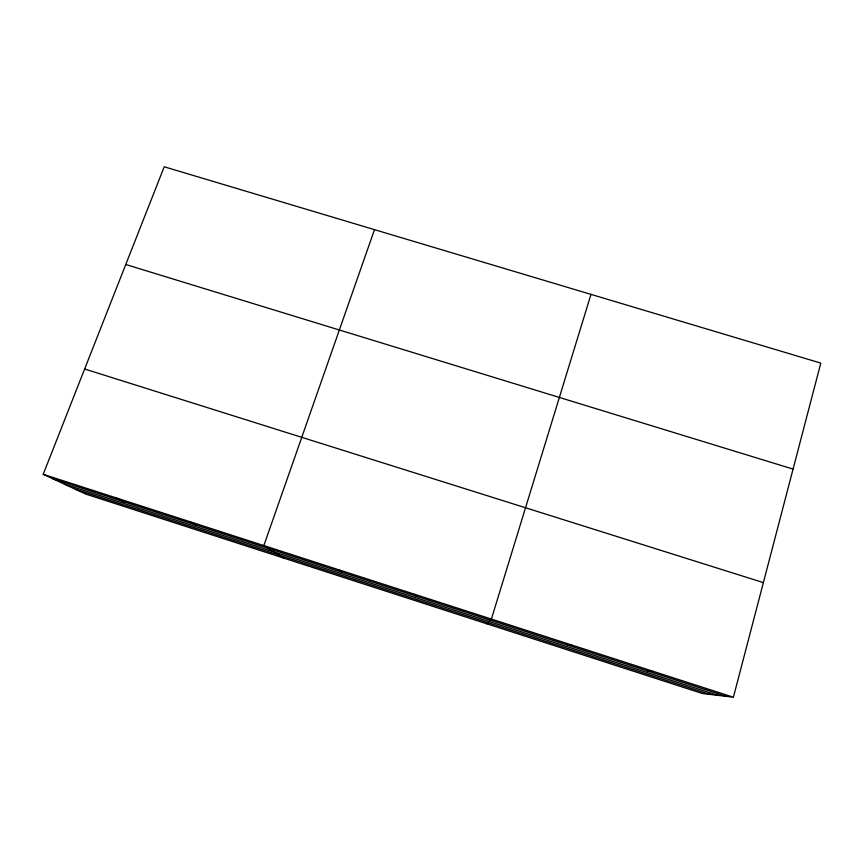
<?xml version="1.0" encoding="UTF-8"?>
<svg xmlns="http://www.w3.org/2000/svg" width="864" height="864" viewBox="0 0 864 864"><rect width="100%" height="100%" fill="white"/><g stroke="black" fill="none" stroke-linecap="round" stroke-linejoin="round"><path stroke-width="1.3" d="M733.396 697.226L820.8 363.096L164.225 166.774L43.2 474.304L85.73 494.078L702.421 693.522L733.396 697.226L43.2 474.304M590.976 294.376L491.389 619.067L486.896 623.819M374.501 229.64L263.844 545.573L283.554 558.058M568.166 645.3L571.19 644.836M646.79 670.702L651.845 670.896M125.766 264.503L793.076 469.098M84.64 368.993L763.376 582.617M52.963 478.84L726.257 696.373M64.411 484.164L717.908 695.38M75.535 489.337L709.819 694.408M116.003 497.815L124.049 501.811M189.551 521.575L195.858 525.01M338.915 569.819L341.626 572.108M414.752 594.313L415.616 596.009"/></g></svg>
